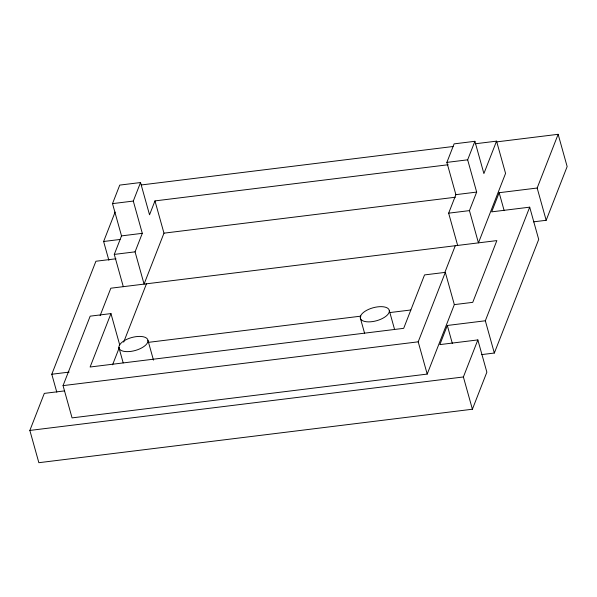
<?xml version="1.0" encoding="UTF-8"?>
<svg xmlns="http://www.w3.org/2000/svg" width="597" height="597" viewBox="0 0 597 597"><rect width="100%" height="100%" fill="white"/><g stroke="black" fill="none" stroke-linecap="round" stroke-linejoin="round"><path stroke-width="0.9" d="M123.295 286.672L114.288 254.412L121.519 235.89L112.512 203.629L119.743 185.1L140.534 182.54L149.541 214.801L154.966 200.905L448.19 164.742M496.211 141.944L558.143 134.303L537.166 188.025L499.159 192.712L491.682 211.853L529.696 207.166L485.331 320.776L447.325 325.469L439.847 344.611L477.854 339.917L486.861 372.177L472.399 409.229L38.857 462.697L29.85 430.437L44.312 393.386L64.372 390.916M56.797 392.169L51.79 374.244L95.908 261.247L115.967 258.777M108.878 260.307L103.624 241.494L115.131 212.032M154.966 200.905L163.974 233.166L144.078 284.105L135.071 251.844L142.302 233.323L133.295 201.062L140.534 182.54M110.96 313.597L90.11 367.006L403.684 328.335L424.542 274.918L445.325 272.359L454.332 304.619L427.206 374.088L72.058 417.885L63.051 385.625L90.177 316.156L110.96 313.597L119.721 344.962M100.109 315.656L110.826 288.209L496.853 240.598L472.742 302.351L454.332 304.619M112.572 364.804L119.296 347.581M123.683 342.133L146.459 283.814M457.653 245.434L448.646 213.174L455.884 194.652L446.877 162.391L454.108 143.87L474.891 141.302L483.898 173.563L496.555 141.146L475.287 143.773M496.555 141.146L505.562 173.406L478.443 242.875L469.436 210.614L476.667 192.085L467.66 159.824L474.891 141.302M444.899 272.314L455.28 245.725M427.206 374.088L418.198 341.827L445.325 272.359M472.399 409.229L463.391 376.968L477.854 339.917M481.667 354.603L494.338 353.036L538.703 239.427L529.696 207.166M533.502 221.845L546.173 220.286L567.15 166.563L558.143 134.303M141.407 184.943L453.086 146.504M112.512 203.629L133.295 201.062M446.877 162.391L467.66 159.824M121.519 235.89L142.302 233.323M455.884 194.652L476.667 192.085M163.974 233.166L455.347 197.234M103.624 241.494L120.034 239.464M114.288 254.412L135.071 251.844M448.646 213.174L469.436 210.614M148.235 342.372L360.901 316.141M389.565 312.604L410.826 309.985M51.79 374.244L69.11 372.11M63.051 385.625L418.198 341.827M29.85 430.437L463.391 376.968M537.166 188.025L546.173 220.286M499.159 192.712L504.159 210.637M485.331 320.776L494.338 353.036M447.325 325.469L452.325 343.387M389.326 310.649A14.985 6.709 -15.6 0 1 368.327 321.873A14.985 6.709 -15.6 0 1 366.774 310.268A14.985 6.709 -15.6 0 1 389.326 310.649L394.58 329.462M360.289 317.88L364.543 333.111M147.966 340.409A14.985 6.709 -15.6 0 1 126.967 351.64A14.985 6.709 -15.6 0 1 125.415 340.029A14.985 6.709 -15.6 0 1 147.966 340.409L153.474 360.125M118.93 347.648L123.183 362.879"/></g></svg>
